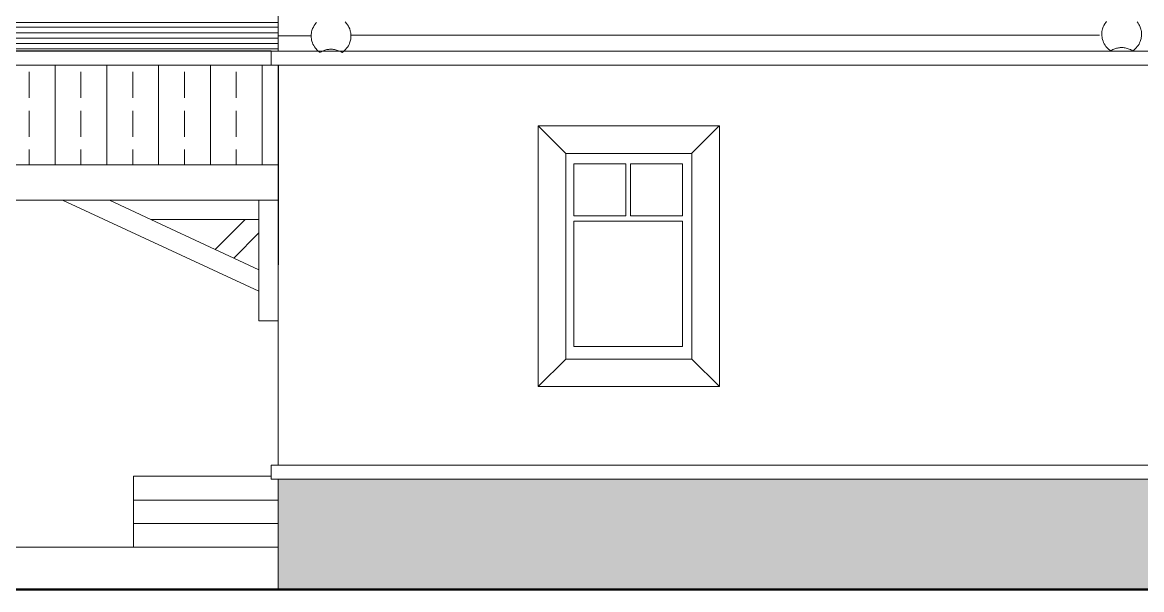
# Model space of a CAD drawing. Header units: millimetres. Extents: x 206455 to 265096, y 21531 to 53708.
# Drawn here: x 210590 to 218692, y 23045 to 27155 of the extents above; entities that cross this region are included whole.
import ezdxf

# ---------------------------------------------------------------- set-up
doc = ezdxf.new("R2010")
doc.units = ezdxf.units.MM
doc.layers.add('wall', color=5, linetype='Continuous')

msp = doc.modelspace()

# ---------------------------------------------------------------- hatches: boundary and pattern name
at = {"layer": 'wall', "linetype": 'Continuous', "lineweight": 0, "ltscale": 0.13}
h = msp.add_hatch(dxfattribs=at)
h.set_pattern_fill('ANSI31', color=255, scale=311.19, angle=135, style=0)
h.set_pattern_definition([(7e-15, (322527.406, -348992.5), (2e-14, -38.89875), [])])
h.paths.add_polyline_path([(212442.7, 26947.7), (207805.2, 26947.7), (207805.2, 27155.3), (212442.7, 27155.3)])
h = msp.add_hatch(dxfattribs=at)
h.set_pattern_fill('ANSI33', color=253, scale=1500, angle=45, style=0)
h.set_pattern_definition([(90, (339451.1, -346798.2), (375, 6e-14), []), (90, (339263.6, -346610.7), (375, 6e-14), [187.5, -93.75])])
h.paths.add_polyline_path([(207737.7, 26843.7), (212442.8, 26846.2), (212441.9, 26122.7), (207238.1, 26123.5)])
h = msp.add_hatch(dxfattribs=at)
h.set_pattern_fill('GRAVEL', color=253, scale=600, angle=45, style=0)
h.set_pattern_definition([(273.0128, (74931.265, -346068.88), (424.265388, -7212.4889873), [80.7216, -7991.4528]), (229.9697, (74935.508, -346149.49), (4666.90889, 5515.4296513), [138.5208, -13713.555]), (177.5104, (74846.413, -346255.556), (8909.545185, -424.2716866), [97.6728, -9669.6192]), (312.2737, (74787.016, -346527.085), (-8061.0191202, 8909.5438786), [126.1428, -12488.1348]), (337.8337, (74871.868, -346620.424), (-7212.4918483, 2969.8427561), [123.693, -12245.6238]), (42.2737, (74986.42, -346667.093), (-8909.5438786, -8061.0191202), [126.1428, -12488.1348]), (82.6942, (75079.758, -346582.24), (-1272.7993934, -9758.0726261), [166.8174, -16514.9094]), (117.2553, (75100.97, -346416.777), (-6363.9548655, 12303.6609599), [157.4928, -15591.7926]), (166.4296, (75028.846, -346276.77), (-8909.5468306, 2121.3147443), [126.57, -12530.4438]), (220.2364, (74905.81, -346247.07), (5091.1656336, 4242.644681), [144.4992, -7080.4578]), (267.3974, (74795.5, -346340.41), (-424.2705468, -9758.0733399), [186.8688, -18500.025]), (183.8141, (75211.28, -346111.307), (-5515.433004, -424.266459), [63.7806, -6314.3064]), (216.4692, (75147.64, -346115.55), (6363.963659, 4666.9006722), [121.3422, -12012.9066]), (270, (75050.06, -346187.67), (424.2642, -424.2642), [84.8526, -763.6752]), (248.1986, (74969.45, -346166.46), (1272.79153, 2969.848929), [45.6948, -4523.769]), (336.8014, (74952.48, -346208.89), (-1697.056353, 848.52829), [64.6218, -3166.4772]), (75.9638, (75011.88, -346234.34), (424.262176, 2121.320558), [104.9574, -3393.6138]), (206.5651, (75037.33, -346132.52), (1272.79171, 424.26493), [75.8946, -1821.4722]), (61.3895, (74706.405, -346454.96), (2969.8525067, 5515.430733), [106.32, -10525.707]), (115.3462, (74757.317, -346361.622), (2969.8514034, -6363.9599204), [89.1966, -8830.4448]), (338.1986, (74952.48, -346047.67), (-2969.848929, 1272.79153), [91.389, -4478.0748]), (28.6105, (75037.33, -346081.608), (-5515.430733, -2969.8525067), [106.32, -10525.707]), (24.444, (74969.45, -346718.004), (-2969.847565, -1272.794687), [102.528, -5023.8744]), (339.7751, (75062.787, -346675.578), (-6788.2232373, 2545.589178), [85.9068, -8504.7858]), (111.8014, (75380.985, -346467.69), (-1272.79153, 2969.848929), [91.389, -4478.0748]), (62.354, (75347.044, -346382.836), (-3818.3798075, -7212.4876922), [100.5786, -9957.2544]), (114.444, (75173.096, -346675.58), (1272.794687, -2969.847565), [51.264, -5075.1384]), (146.3099, (75355.53, -346493.14), (-2121.319658, 1272.79353), [30.594, -3028.8174]), (210.9638, (75330.07, -346476.17), (1697.05568, 848.529193), [123.693, -2350.17]), (231.009, (75224.008, -346539.813), (3818.3768023, 4666.9043606), [114.63, -11348.3538]), (348.6901, (75050.06, -346272.53), (-1272.792585, 424.263315), [86.5332, -2076.7974]), (38.1572, (75134.912, -346289.498), (8061.0204296, 6363.9573682), [151.0764, -14956.5378]), (105.9454, (75253.706, -346196.16), (1272.792358, -4666.9049305), [61.7736, -6115.6044]), (135, (75236.74, -346136.76), (-848.5281, 1e-13), [36, -564]), (165.2564, (75202.794, -346535.57), (4666.9036284, -1272.7954174), [83.3544, -8252.112]), (93.0128, (75122.184, -346514.358), (-424.265388, 7212.4889873), [161.4432, -7910.7312]), (45, (75113.7, -346353.14), (6e-14, 848.5281), [156, -444]), (10.3048, (75224.008, -346242.83), (-7212.490385, -1272.7861177), [94.8684, -9391.9644]), (299.0546, (75317.346, -346225.86), (1272.792307, -2121.32035), [87.3612, -4280.7048]), (252.646, (75359.772, -346302.226), (-3818.3715671, -12303.6594862), [142.239, -14081.6844]), (220.4261, (75317.346, -346437.99), (-5939.6949932, -5091.1712671), [150.4794, -14897.4444])])
h.paths.add_polyline_path([(225131, 23846), (212442.4, 23846.2), (212442.3, 23045.5), (225131, 23046.4)])

# ---------------------------------------------------------------- linework, layer by layer
at = {"layer": 'wall', "color": 250, "linetype": 'Continuous', "lineweight": 15}
msp.add_line((212442.8, 26949.1), (212442.8, 28835.5), dxfattribs=at)
at = {"layer": 'wall', "color": 252, "linetype": 'Continuous', "lineweight": 5}
for p, q in [((218387.5, 27062.3), (216379.6, 27062.3)), ((212680, 27057), (212443.5, 27057))]:
    msp.add_line(p, q, dxfattribs=at)
at = {"layer": 'wall', "color": 252, "linetype": 'Continuous', "lineweight": 5, "ltscale": 0.13}
msp.add_line((212970.6, 27062.2), (216379.6, 27062.2), dxfattribs=at)
at = {"layer": 'wall', "color": 250, "linetype": 'Continuous', "lineweight": 50, "ltscale": 0.13}
msp.add_line((206454.8, 23045.5), (226812, 23045.5), dxfattribs=at)
at = {"layer": 'wall', "color": 250, "linetype": 'Continuous', "lineweight": 15, "ltscale": 0.13}
for points in [[(212442.7, 26947.7), (207805.2, 26947.7), (207805.2, 27155.3), (212442.7, 27155.3)], [(212391.8, 26844.1), (207744.4, 26844.1), (207744.2, 26947.9), (212391.7, 26947.9)], [(212391.7, 26947.6), (225175.7, 26947.6), (225175.7, 26846.2), (212391.8, 26846.2)], [(207737.7, 26843.7), (212442.8, 26846.2), (212441.9, 26122.7), (207238.1, 26123.5)], [(225130.2, 26846.2), (212442.9, 26846.2), (212442.7, 23946.9), (225130.2, 23946.7)], [(215635.5, 26406.5), (214323.5, 26406.5), (214323.5, 24517.6), (215635.5, 24517.6)], [(215435.2, 26205), (214523.5, 26205), (214523.5, 24715.5), (215435.2, 24715.5)], [(212441.9, 26122.7), (207238.1, 26123.7), (207238.1, 25867.6), (212442.5, 25867.6)], [(207240, 26122.6), (212441.9, 26122.6), (212441.9, 25867.1), (207240, 25867.1)], [(214959, 25754.3), (214581.3, 25754.3), (214581.3, 26131.3), (214959, 26131.3)], [(215369.5, 25753.9), (214991.8, 25753.9), (214991.8, 26130.9), (215369.5, 26130.9)], [(215369.6, 25715.6), (214582.7, 25715.6), (214582.7, 24807.9), (215369.6, 24807.9)], [(212391.3, 23946.9), (225182, 23946.7), (225182, 23846), (212391.6, 23846.2)], [(225131, 23846), (212442.4, 23846.2), (212442.3, 23045.5), (225131, 23046.4)]]:
    msp.add_lwpolyline(points, close=True, dxfattribs=at)
for points in [[(212441.8, 23946.6), (212441.8, 26842.9)], [(214324.1, 26406.7), (214523.4, 26205.3)], [(215434.5, 26204.5), (215635.2, 26406.5)], [(211220.7, 25868.2), (210879.4, 25867.7), (212301.4, 25208), (212301.7, 25364), (212301.7, 25364)], [(211520.7, 25727.6), (212301.9, 25727.6), (212301.9, 25867.3), (211220.5, 25867.3), (211520.5, 25727.6)], [(212302, 24992), (212302, 24992), (212302, 25867.1), (212441.8, 25867.1), (212441.8, 24992), (212302, 24992)], [(212202.4, 25727.6), (211520.9, 25727.6), (211986, 25510.7), (212202.4, 25727.6)], [(212302.2, 25727.7), (212202.6, 25727.7), (211985.9, 25510.7), (212120.3, 25448), (212302, 25629.5), (212302, 25727.7)], [(212302, 25629.5), (212120.4, 25448.1), (212302, 25363.4), (212302, 25629.6), (212302, 25629.5)], [(214523.8, 24715.5), (214323.7, 24517.6)], [(215435.4, 24715.5), (215635.9, 24517.6)], [(212442.5, 23353.8), (207764.6, 23353.8), (207764.6, 23046.3)]]:
    msp.add_lwpolyline(points, dxfattribs=at)
at = {"layer": 'wall', "color": 250, "linetype": 'Continuous', "lineweight": 0, "ltscale": 0.13}
msp.add_lwpolyline([(212390.7, 23867.8), (211393.2, 23867.8), (211393.2, 23355.5), (211393.2, 23525.4), (212442.4, 23525.4), (212442.4, 23694.3), (211392.7, 23694.3)], dxfattribs=at)
at = {"layer": 'wall', "color": 250, "linetype": 'Continuous', "lineweight": 15, "ltscale": 100}
for points in [[(212744.4, 26937.6, 0), (212742.2, 26939.1, 0), (212739, 26941.4, 0), (212736.7, 26943.1, 0), (212732.4, 26946.8, 0), (212726.8, 26951.6, 0), (212721.2, 26956.9, 0), (212715.9, 26962.8, 0), (212711.1, 26968.9, 0), (212704.8, 26977.3, 0), (212698.9, 26987.6, 0), (212693.6, 26997.4, 0), (212689.7, 27007.2, 0), (212686.1, 27018.2, 0), (212683.9, 27027, 0), (212682.4, 27036.5, 0), (212681.2, 27046, 0), (212680.7, 27053.5, 0), (212680.9, 27063.7, 0), (212681.5, 27069.8, 0), (212682, 27076.6, 0), (212683.9, 27086.7, 0), (212685.9, 27095.3, 0), (212690.8, 27109.8, 0), (212696.3, 27121.2, 0), (212702.1, 27132.7, 0), (212709, 27142.3, 0), (212714.5, 27149.5, 0), (212720, 27155.5, 0)], [(212925.9, 27159.7, 0), (212936.8, 27148.1, 0), (212944.3, 27137.4, 0), (212949.7, 27128.9, 0), (212954.4, 27120, 0), (212959.6, 27107.7, 0), (212963.7, 27095, 0), (212966.1, 27085.2, 0), (212967.4, 27078.6, 0), (212968.6, 27068, 0), (212968.8, 27060, 0), (212968.9, 27050.5, 0), (212967.8, 27041.7, 0), (212966.9, 27034.3, 0), (212965.5, 27025.2, 0), (212961.5, 27011.1, 0), (212958.7, 27004.2, 0), (212954.5, 26994.7, 0), (212950.1, 26985.6, 0), (212943.1, 26975.2, 0), (212937.1, 26967.2, 0), (212929.8, 26958.2, 0), (212922.4, 26951, 0), (212912.1, 26942.5, 0), (212905.6, 26937.9, 0), (212904.4, 26937.5, 0), (212901.3, 26939.5, 0), (212901.3, 26939.5, 0), (212897, 26941.5, 0), (212892.1, 26943.6, 0), (212887.3, 26945.7, 0), (212878.6, 26949.1, 0), (212871.3, 26952, 0), (212857.7, 26957, 0), (212850.1, 26958.2, 0), (212842.5, 26959.2, 0), (212836.2, 26960.1, 0), (212828.4, 26960.2, 0), (212820, 26960.1, 0), (212814.5, 26960.2, 0), (212809.5, 26959.9, 0), (212801.4, 26958.8, 0), (212793.7, 26957.5, 0), (212787, 26956.3, 0), (212780.2, 26953.9, 0), (212773.9, 26951.6, 0), (212767, 26949.3, 0), (212761.1, 26946.4, 0), (212752.6, 26942, 0), (212747.3, 26939.3, 0), (212744.4, 26937.6, 0), (212744.4, 26937.6, 0)], [(218467.9, 26949.7, 0), (218465.7, 26951.1, 0), (218462.5, 26953.4, 0), (218460.2, 26955.2, 0), (218455.9, 26958.8, 0), (218450.3, 26963.6, 0), (218444.7, 26968.9, 0), (218439.4, 26974.8, 0), (218434.6, 26980.9, 0), (218428.3, 26989.4, 0), (218422.4, 26999.6, 0), (218417.1, 27009.4, 0), (218413.2, 27019.2, 0), (218409.6, 27030.2, 0), (218407.4, 27039, 0), (218405.9, 27048.5, 0), (218404.7, 27058, 0), (218404.2, 27065.6, 0), (218404.4, 27075.7, 0), (218405, 27081.8, 0), (218405.6, 27088.6, 0), (218407.4, 27098.7, 0), (218409.4, 27107.3, 0), (218414.3, 27121.8, 0), (218419.8, 27133.2, 0), (218425.7, 27144.7, 0), (218432.5, 27154.3, 0), (218438, 27161.5, 0)], [(218660.3, 27160.1, 0), (218667.8, 27149.5, 0), (218673.2, 27140.9, 0), (218677.9, 27132, 0), (218683.1, 27119.7, 0), (218687.2, 27107.1, 0), (218689.6, 27097.2, 0), (218690.9, 27090.6, 0), (218692.2, 27080, 0), (218692.3, 27072, 0), (218692.4, 27062.6, 0), (218691.3, 27053.7, 0), (218690.4, 27046.3, 0), (218689, 27037.2, 0), (218685, 27023.1, 0), (218682.2, 27016.2, 0), (218678, 27006.7, 0), (218673.6, 26997.6, 0), (218666.6, 26987.2, 0), (218660.6, 26979.3, 0), (218653.3, 26970.2, 0), (218645.9, 26963, 0), (218635.6, 26954.5, 0), (218629.1, 26949.9, 0), (218627.9, 26949.5, 0), (218624.8, 26951.5, 0), (218624.8, 26951.5, 0), (218620.5, 26953.5, 0), (218615.6, 26955.6, 0), (218610.9, 26957.7, 0), (218602.1, 26961.2, 0), (218594.8, 26964, 0), (218581.2, 26969, 0), (218573.6, 26970.3, 0), (218566, 26971.2, 0), (218559.7, 26972.1, 0), (218551.9, 26972.2, 0), (218543.5, 26972.1, 0), (218538, 26972.3, 0), (218533, 26971.9, 0), (218525, 26970.8, 0), (218517.2, 26969.5, 0), (218510.5, 26968.3, 0), (218503.7, 26965.9, 0), (218497.4, 26963.6, 0), (218490.5, 26961.3, 0), (218484.6, 26958.5, 0), (218476.1, 26954, 0), (218470.8, 26951.3, 0), (218467.9, 26949.7, 0), (218467.9, 26949.7, 0)]]:
    msp.add_polyline3d(points, dxfattribs=at)

doc.saveas('drawing.dxf')
